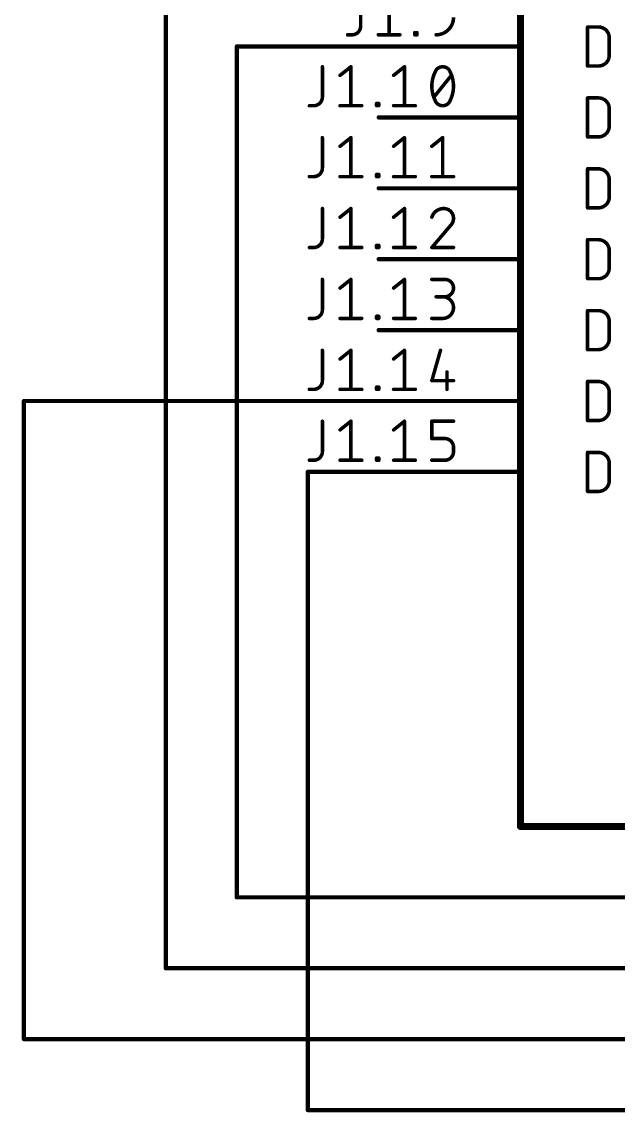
# Model space of a CAD drawing. Extents: x -10 to 250, y 0 to 179.
# Drawn here: x 93.9 to 115.26, y 63.42 to 102.48 of the extents above; entities that cross this region are included whole.
import ezdxf

# ---------------------------------------------------------------- set-up
doc = ezdxf.new("R2010")
doc.units = 0
for name, color, linetype in [('91', 94, 'CONTINUOUS'), ('94', 14, 'CONTINUOUS'), ('95', 250, 'CONTINUOUS')]:
    doc.layers.add(name, color=color, linetype=linetype)

msp = doc.modelspace()

# ---------------------------------------------------------------- linework, layer by layer
at = {"layer": '91', "const_width": 0.1524}
for points in [[(99.06, 104.14), (99.06, 68.58)], [(106.68, 101.6), (101.6, 101.6)], [(101.6, 101.6), (101.6, 71.12)], [(106.68, 88.9), (93.98, 88.9)], [(93.98, 88.9), (93.98, 66.04)], [(106.68, 86.36), (104.14, 86.36)], [(104.14, 86.36), (104.14, 63.5)], [(101.6, 71.12), (200.66, 71.12)], [(99.06, 68.58), (210.82, 68.58)], [(93.98, 66.04), (205.74, 66.04)], [(104.14, 63.5), (208.28, 63.5)]]:
    msp.add_lwpolyline(points, dxfattribs=at)
at = {"layer": '91', "const_width": 0.0762}
for points in [[(101.6, 101.6381, 1), (101.6, 101.5619)], [(101.6381, 101.6, 1), (101.5619, 101.6)], [(106.68, 101.5619, 1), (106.68, 101.6381)], [(93.98, 88.9381, 1), (93.98, 88.8619)], [(94.0181, 88.9, 1), (93.9419, 88.9)], [(106.68, 88.8619, 1), (106.68, 88.9381)], [(104.14, 86.3981, 1), (104.14, 86.3219)], [(104.1781, 86.36, 1), (104.1019, 86.36)], [(106.68, 86.3219, 1), (106.68, 86.3981)], [(101.6, 71.1581, 1), (101.6, 71.0819)], [(101.5619, 71.12, 1), (101.6381, 71.12)], [(99.06, 68.6181, 1), (99.06, 68.5419)], [(99.0219, 68.58, 1), (99.0981, 68.58)], [(93.98, 66.0781, 1), (93.98, 66.0019)], [(93.9419, 66.04, 1), (94.0181, 66.04)], [(104.14, 63.5381, 1), (104.14, 63.4619)], [(104.1019, 63.5, 1), (104.1781, 63.5)]]:
    msp.add_lwpolyline(points, format="xyb", dxfattribs=at)
at = {"layer": '94'}
for points, const_width in [([(111.76, 73.66), (111.76, 132.08)], 0.254), ([(106.68, 101.6), (111.76, 101.6)], 0.1524), ([(106.68, 99.06), (111.76, 99.06)], 0.1524), ([(106.68, 96.52), (111.76, 96.52)], 0.1524), ([(106.68, 93.98), (111.76, 93.98)], 0.1524), ([(106.68, 91.44), (111.76, 91.44)], 0.1524), ([(106.68, 88.9), (111.76, 88.9)], 0.1524), ([(106.68, 86.36), (111.76, 86.36)], 0.1524), ([(119.38, 73.66), (111.76, 73.66)], 0.254)]:
    msp.add_lwpolyline(points, dxfattribs=dict(at, const_width=const_width))
for points, const_width in [([(106.68, 101.6381, 1), (106.68, 101.5619)], 0.0762), ([(111.76, 101.5619, 1), (111.76, 101.6381)], 0.0762), ([(106.68, 99.0981, 1), (106.68, 99.0219)], 0.0762), ([(111.76, 99.0219, 1), (111.76, 99.0981)], 0.0762), ([(106.68, 96.5581, 1), (106.68, 96.4819)], 0.0762), ([(111.76, 96.4819, 1), (111.76, 96.5581)], 0.0762), ([(106.68, 94.0181, 1), (106.68, 93.9419)], 0.0762), ([(111.76, 93.9419, 1), (111.76, 94.0181)], 0.0762), ([(106.68, 91.4781, 1), (106.68, 91.4019)], 0.0762), ([(111.76, 91.4019, 1), (111.76, 91.4781)], 0.0762), ([(106.68, 88.9381, 1), (106.68, 88.8619)], 0.0762), ([(111.76, 88.8619, 1), (111.76, 88.9381)], 0.0762), ([(106.68, 86.3981, 1), (106.68, 86.3219)], 0.0762), ([(111.76, 86.3219, 1), (111.76, 86.3981)], 0.0762), ([(111.76, 73.7235, 1), (111.76, 73.5965)], 0.127), ([(111.6965, 73.66, 1), (111.8235, 73.66)], 0.127)]:
    msp.add_lwpolyline(points, format="xyb", dxfattribs=dict(at, const_width=const_width))
at = {"layer": '95', "const_width": 0.127}
for points in [[(106.0344, 103.4161), (106.0344, 102.3295)], [(107.0553, 103.4161), (107.0553, 102.0191)], [(114.1603, 100.9015), (114.1603, 102.2985)], [(114.1603, 102.2985), (114.5484, 102.2985)], [(105.724, 102.0191), (105.5688, 102.0191)], [(106.6672, 102.0191), (107.4433, 102.0191)], [(107.9746, 102.0191), (107.9746, 102.0967)], [(107.9746, 102.0967), (108.0523, 102.0967)], [(108.0523, 102.0191), (107.9746, 102.0191)], [(108.0523, 102.0967), (108.0523, 102.0191)], [(114.9364, 101.9104), (114.9364, 101.2896)], [(104.6656, 100.8761), (104.6656, 99.7895)], [(105.2983, 100.5657), (105.6864, 100.8761)], [(105.6864, 100.8761), (105.6864, 99.4791)], [(107.2147, 100.5657), (107.6028, 100.8761)], [(107.6028, 100.8761), (107.6028, 99.4791)], [(114.5484, 100.9015), (114.1603, 100.9015)], [(108.6612, 99.7895), (109.2821, 100.5657)], [(106.6058, 99.4791), (106.6058, 99.5567)], [(106.6058, 99.5567), (106.6834, 99.5567)], [(106.6834, 99.5567), (106.6834, 99.4791)], [(114.1603, 98.3615), (114.1603, 99.7585)], [(114.1603, 99.7585), (114.5484, 99.7585)], [(104.3551, 99.4791), (104.1999, 99.4791)], [(105.2983, 99.4791), (106.0745, 99.4791)], [(106.6834, 99.4791), (106.6058, 99.4791)], [(107.2147, 99.4791), (107.9908, 99.4791)], [(114.9364, 99.3704), (114.9364, 98.7496)], [(104.6656, 98.3361), (104.6656, 97.2495)], [(105.2983, 98.0257), (105.6864, 98.3361)], [(105.6864, 98.3361), (105.6864, 96.9391)], [(107.2147, 98.0257), (107.6028, 98.3361)], [(107.6028, 98.3361), (107.6028, 96.9391)], [(108.5836, 98.0257), (108.9716, 98.3361)], [(108.9716, 98.3361), (108.9716, 96.9391)], [(114.5484, 98.3615), (114.1603, 98.3615)], [(114.1603, 95.8215), (114.1603, 97.2185)], [(114.1603, 97.2185), (114.5484, 97.2185)], [(104.3551, 96.9391), (104.1999, 96.9391)], [(105.2983, 96.9391), (106.0745, 96.9391)], [(106.6058, 96.9391), (106.6058, 97.0167)], [(106.6058, 97.0167), (106.6834, 97.0167)], [(106.6834, 96.9391), (106.6058, 96.9391)], [(106.6834, 97.0167), (106.6834, 96.9391)], [(107.2147, 96.9391), (107.9908, 96.9391)], [(108.5836, 96.9391), (109.3597, 96.9391)], [(114.9364, 96.8304), (114.9364, 96.2096)], [(104.6656, 95.7961), (104.6656, 94.7095)], [(105.2983, 95.4857), (105.6864, 95.7961)], [(105.6864, 95.7961), (105.6864, 94.3991)], [(107.2147, 95.4857), (107.6028, 95.7961)], [(107.6028, 95.7961), (107.6028, 94.3991)], [(114.5484, 95.8215), (114.1603, 95.8215)], [(109.2433, 95.1752), (108.5836, 94.3991)], [(106.6058, 94.3991), (106.6058, 94.4767)], [(106.6058, 94.4767), (106.6834, 94.4767)], [(106.6834, 94.4767), (106.6834, 94.3991)], [(114.1603, 93.2815), (114.1603, 94.6785)], [(114.1603, 94.6785), (114.5484, 94.6785)], [(104.3551, 94.3991), (104.1999, 94.3991)], [(105.2983, 94.3991), (106.0745, 94.3991)], [(106.6834, 94.3991), (106.6058, 94.3991)], [(107.2147, 94.3991), (107.9908, 94.3991)], [(108.5836, 94.3991), (109.3597, 94.3991)], [(114.9364, 94.2904), (114.9364, 93.6696)], [(104.6656, 93.2561), (104.6656, 92.1695)], [(105.2983, 92.9457), (105.6864, 93.2561)], [(105.6864, 93.2561), (105.6864, 91.8591)], [(107.2147, 92.9457), (107.6028, 93.2561)], [(107.6028, 93.2561), (107.6028, 91.8591)], [(108.5836, 93.2561), (109.0493, 93.2561)], [(114.5484, 93.2815), (114.1603, 93.2815)], [(109.0493, 92.6352), (108.7388, 92.6352)], [(114.1603, 90.7415), (114.1603, 92.1385)], [(114.1603, 92.1385), (114.5484, 92.1385)], [(104.3551, 91.8591), (104.1999, 91.8591)], [(105.2983, 91.8591), (106.0745, 91.8591)], [(106.6058, 91.8591), (106.6058, 91.9367)], [(106.6058, 91.9367), (106.6834, 91.9367)], [(106.6834, 91.8591), (106.6058, 91.8591)], [(106.6834, 91.9367), (106.6834, 91.8591)], [(107.2147, 91.8591), (107.9908, 91.8591)], [(108.5836, 91.8591), (108.9716, 91.8591)], [(114.9364, 91.7504), (114.9364, 91.1296)], [(104.6656, 90.7161), (104.6656, 89.6295)], [(105.2983, 90.4057), (105.6864, 90.7161)], [(105.6864, 90.7161), (105.6864, 89.3191)], [(107.2147, 90.4057), (107.6028, 90.7161)], [(107.6028, 90.7161), (107.6028, 89.3191)], [(108.894, 90.7161), (108.5836, 89.6295)], [(114.5484, 90.7415), (114.1603, 90.7415)], [(109.1269, 89.94), (109.1269, 89.3191)], [(106.6058, 89.3191), (106.6058, 89.3967)], [(106.6058, 89.3967), (106.6834, 89.3967)], [(106.6834, 89.3967), (106.6834, 89.3191)], [(108.5836, 89.6295), (109.3597, 89.6295)], [(114.1603, 88.2015), (114.1603, 89.5985)], [(114.1603, 89.5985), (114.5484, 89.5985)], [(104.3551, 89.3191), (104.1999, 89.3191)], [(105.2983, 89.3191), (106.0745, 89.3191)], [(106.6834, 89.3191), (106.6058, 89.3191)], [(107.2147, 89.3191), (107.9908, 89.3191)], [(114.9364, 89.2104), (114.9364, 88.5896)], [(104.6656, 88.1761), (104.6656, 87.0895)], [(105.2983, 87.8657), (105.6864, 88.1761)], [(105.6864, 88.1761), (105.6864, 86.7791)], [(107.2147, 87.8657), (107.6028, 88.1761)], [(107.6028, 88.1761), (107.6028, 86.7791)], [(108.5836, 87.5552), (108.5836, 88.1761)], [(108.5836, 88.1761), (109.3597, 88.1761)], [(114.5484, 88.2015), (114.1603, 88.2015)], [(109.0493, 87.5552), (108.5836, 87.5552)], [(109.3597, 87.0895), (109.3597, 87.2448)], [(114.1603, 85.6615), (114.1603, 87.0585)], [(114.1603, 87.0585), (114.5484, 87.0585)], [(104.3551, 86.7791), (104.1999, 86.7791)], [(105.2983, 86.7791), (106.0745, 86.7791)], [(106.6058, 86.7791), (106.6058, 86.8567)], [(106.6058, 86.8567), (106.6834, 86.8567)], [(106.6834, 86.7791), (106.6058, 86.7791)], [(106.6834, 86.8567), (106.6834, 86.7791)], [(107.2147, 86.7791), (107.9908, 86.7791)], [(108.5836, 86.7791), (109.0493, 86.7791)], [(114.9364, 86.6704), (114.9364, 86.0496)], [(114.5484, 85.6615), (114.1603, 85.6615)]]:
    msp.add_lwpolyline(points, dxfattribs=at)
at = {"layer": '95'}
for points, const_width in [([(105.724, 102.0191, 0.4142), (106.0344, 102.3295)], 0.127), ([(106.0662, 102.3295, 1), (106.0027, 102.3295)], 0.0635), ([(106.0027, 102.3295, 1), (106.0662, 102.3295)], 0.0635), ([(108.7388, 102.0191, 0.4142), (109.3597, 102.64)], 0.127), ([(114.1603, 102.3303, 1), (114.1603, 102.2668)], 0.0635), ([(114.1921, 102.2985, 1), (114.1286, 102.2985)], 0.0635), ([(114.9364, 101.9104, 0.4142), (114.5484, 102.2985)], 0.127), ([(114.5484, 102.3303, 1), (114.5484, 102.2668)], 0.0635), ([(114.5484, 102.2668, 1), (114.5484, 102.3303)], 0.0635), ([(105.5688, 102.0509, 1), (105.5688, 101.9874)], 0.0635), ([(105.724, 102.0509, 1), (105.724, 101.9874)], 0.0635), ([(105.724, 101.9874, 1), (105.724, 102.0509)], 0.0635), ([(106.6672, 102.0509, 1), (106.6672, 101.9874)], 0.0635), ([(107.0235, 102.0191, 1), (107.087, 102.0191)], 0.0635), ([(107.4433, 101.9874, 1), (107.4433, 102.0509)], 0.0635), ([(107.9746, 102.1285, 1), (107.9746, 102.065)], 0.0635), ([(108.0064, 102.0967, 1), (107.9429, 102.0967)], 0.0635), ([(107.9746, 102.0509, 1), (107.9746, 101.9874)], 0.0635), ([(107.9429, 102.0191, 1), (108.0064, 102.0191)], 0.0635), ([(108.084, 102.0967, 1), (108.0205, 102.0967)], 0.0635), ([(108.0205, 102.0191, 1), (108.084, 102.0191)], 0.0635), ([(108.0523, 102.065, 1), (108.0523, 102.1285)], 0.0635), ([(108.0523, 101.9874, 1), (108.0523, 102.0509)], 0.0635), ([(108.7388, 102.0509, 1), (108.7388, 101.9874)], 0.0635), ([(114.9682, 101.9104, 1), (114.9047, 101.9104)], 0.0635), ([(114.9047, 101.9104, 1), (114.9682, 101.9104)], 0.0635), ([(114.5484, 100.9015, 0.4142), (114.9364, 101.2896)], 0.127), ([(114.9682, 101.2896, 1), (114.9047, 101.2896)], 0.0635), ([(114.9047, 101.2896, 1), (114.9682, 101.2896)], 0.0635), ([(104.6973, 100.8761, 1), (104.6338, 100.8761)], 0.0635), ([(105.7181, 100.8761, 1), (105.6546, 100.8761)], 0.0635), ([(105.7062, 100.8513, 1), (105.6666, 100.9009)], 0.0635), ([(107.6345, 100.8761, 1), (107.571, 100.8761)], 0.0635), ([(107.6226, 100.8513, 1), (107.583, 100.9009)], 0.0635), ([(108.9716, 100.8761, 0.3205), (108.7, 100.6821)], 0.127), ([(109.2433, 100.6821, 0.3205), (108.9716, 100.8761)], 0.127), ([(108.9716, 100.9078, 1), (108.9716, 100.8444)], 0.0635), ([(108.9716, 100.8444, 1), (108.9716, 100.9078)], 0.0635), ([(114.1603, 100.9333, 1), (114.1603, 100.8697)], 0.0635), ([(114.1286, 100.9015, 1), (114.1921, 100.9015)], 0.0635), ([(114.5484, 100.9332, 1), (114.5484, 100.8698)], 0.0635), ([(114.5484, 100.8697, 1), (114.5484, 100.9333)], 0.0635), ([(105.2785, 100.5904, 1), (105.3182, 100.5409)], 0.0635), ([(107.1949, 100.5904, 1), (107.2346, 100.5409)], 0.0635), ([(108.7, 100.6821, 0.1139), (108.5836, 100.1776)], 0.127), ([(108.67, 100.6924, 1), (108.73, 100.6718)], 0.0635), ([(108.7285, 100.6682, 1), (108.6715, 100.696)], 0.0635), ([(109.2718, 100.696, 1), (109.2147, 100.6682)], 0.0635), ([(109.3597, 100.1776, 0.1139), (109.2433, 100.6821)], 0.127), ([(109.2133, 100.6718, 1), (109.2733, 100.6924)], 0.0635), ([(109.3069, 100.5458, 1), (109.2573, 100.5855)], 0.0635), ([(108.6153, 100.1776, 1), (108.5518, 100.1776)], 0.0635), ([(108.5518, 100.1776, 1), (108.6153, 100.1776)], 0.0635), ([(108.5836, 100.1776, 0.1139), (108.7, 99.6731)], 0.127), ([(109.2433, 99.6731, 0.1139), (109.3597, 100.1776)], 0.127), ([(109.3915, 100.1776, 1), (109.328, 100.1776)], 0.0635), ([(109.328, 100.1776, 1), (109.3914, 100.1776)], 0.0635), ([(104.3551, 99.4791, 0.4142), (104.6656, 99.7895)], 0.127), ([(104.6973, 99.7895, 1), (104.6338, 99.7895)], 0.0635), ([(104.6338, 99.7895, 1), (104.6973, 99.7895)], 0.0635), ([(106.6375, 99.5567, 1), (106.574, 99.5567)], 0.0635), ([(106.6058, 99.5885, 1), (106.6058, 99.525)], 0.0635), ([(106.7152, 99.5567, 1), (106.6517, 99.5567)], 0.0635), ([(106.6834, 99.525, 1), (106.6834, 99.5885)], 0.0635), ([(108.6364, 99.8094, 1), (108.686, 99.7697)], 0.0635), ([(108.7, 99.6731, 0.3205), (108.9716, 99.4791)], 0.127), ([(108.73, 99.6834, 1), (108.67, 99.6628)], 0.0635), ([(108.6715, 99.6592, 1), (108.7285, 99.687)], 0.0635), ([(108.9716, 99.4791, 0.3205), (109.2433, 99.6731)], 0.127), ([(109.2147, 99.687, 1), (109.2718, 99.6592)], 0.0635), ([(109.2733, 99.6628, 1), (109.2133, 99.6834)], 0.0635), ([(114.1603, 99.7903, 1), (114.1603, 99.7267)], 0.0635), ([(114.1921, 99.7585, 1), (114.1286, 99.7585)], 0.0635), ([(114.5484, 99.7903, 1), (114.5484, 99.7267)], 0.0635), ([(114.9364, 99.3704, 0.4142), (114.5484, 99.7585)], 0.127), ([(114.5484, 99.7267, 1), (114.5484, 99.7903)], 0.0635), ([(104.1999, 99.5109, 1), (104.1999, 99.4474)], 0.0635), ([(104.3551, 99.5109, 1), (104.3551, 99.4474)], 0.0635), ([(104.3551, 99.4474, 1), (104.3551, 99.5109)], 0.0635), ([(105.2983, 99.5109, 1), (105.2983, 99.4474)], 0.0635), ([(105.6546, 99.4791, 1), (105.7181, 99.4791)], 0.0635), ([(106.0745, 99.4474, 1), (106.0745, 99.5109)], 0.0635), ([(106.574, 99.4791, 1), (106.6375, 99.4791)], 0.0635), ([(106.6058, 99.5109, 1), (106.6058, 99.4474)], 0.0635), ([(106.6517, 99.4791, 1), (106.7152, 99.4791)], 0.0635), ([(106.6834, 99.4474, 1), (106.6834, 99.5109)], 0.0635), ([(107.2147, 99.5109, 1), (107.2147, 99.4474)], 0.0635), ([(107.571, 99.4791, 1), (107.6345, 99.4791)], 0.0635), ([(107.9908, 99.4474, 1), (107.9908, 99.5109)], 0.0635), ([(108.9716, 99.5108, 1), (108.9716, 99.4474)], 0.0635), ([(108.9716, 99.4474, 1), (108.9716, 99.5108)], 0.0635), ([(114.9682, 99.3704, 1), (114.9047, 99.3704)], 0.0635), ([(114.9047, 99.3704, 1), (114.9682, 99.3704)], 0.0635), ([(114.5484, 98.3615, 0.4142), (114.9364, 98.7496)], 0.127), ([(114.9682, 98.7496, 1), (114.9047, 98.7496)], 0.0635), ([(114.9047, 98.7496, 1), (114.9682, 98.7496)], 0.0635), ([(104.6973, 98.3361, 1), (104.6338, 98.3361)], 0.0635), ([(105.2785, 98.0504, 1), (105.3182, 98.0009)], 0.0635), ([(105.7181, 98.3361, 1), (105.6546, 98.3361)], 0.0635), ([(105.7062, 98.3113, 1), (105.6666, 98.3609)], 0.0635), ([(107.1949, 98.0504, 1), (107.2346, 98.0009)], 0.0635), ([(107.6345, 98.3361, 1), (107.571, 98.3361)], 0.0635), ([(107.6226, 98.3113, 1), (107.583, 98.3609)], 0.0635), ([(108.5638, 98.0504, 1), (108.6034, 98.0009)], 0.0635), ([(109.0034, 98.3361, 1), (108.9399, 98.3361)], 0.0635), ([(108.9915, 98.3113, 1), (108.9518, 98.3609)], 0.0635), ([(114.1603, 98.3933, 1), (114.1603, 98.3298)], 0.0635), ([(114.1286, 98.3615, 1), (114.1921, 98.3615)], 0.0635), ([(114.5484, 98.3932, 1), (114.5484, 98.3298)], 0.0635), ([(114.5484, 98.3298, 1), (114.5484, 98.3933)], 0.0635), ([(104.3551, 96.9391, 0.4142), (104.6656, 97.2495)], 0.127), ([(104.6973, 97.2495, 1), (104.6338, 97.2495)], 0.0635), ([(104.6338, 97.2495, 1), (104.6973, 97.2495)], 0.0635), ([(114.1603, 97.2503, 1), (114.1603, 97.1868)], 0.0635), ([(114.1921, 97.2185, 1), (114.1286, 97.2185)], 0.0635), ([(114.9364, 96.8304, 0.4142), (114.5484, 97.2185)], 0.127), ([(114.5484, 97.2503, 1), (114.5484, 97.1868)], 0.0635), ([(114.5484, 97.1868, 1), (114.5484, 97.2503)], 0.0635), ([(104.1999, 96.9709, 1), (104.1999, 96.9074)], 0.0635), ([(104.3551, 96.9709, 1), (104.3551, 96.9074)], 0.0635), ([(104.3551, 96.9074, 1), (104.3551, 96.9709)], 0.0635), ([(105.2983, 96.9709, 1), (105.2983, 96.9074)], 0.0635), ([(105.6546, 96.9391, 1), (105.7181, 96.9391)], 0.0635), ([(106.0745, 96.9074, 1), (106.0745, 96.9709)], 0.0635), ([(106.6375, 97.0167, 1), (106.574, 97.0167)], 0.0635), ([(106.574, 96.9391, 1), (106.6375, 96.9391)], 0.0635), ([(106.6058, 97.0485, 1), (106.6058, 96.985)], 0.0635), ([(106.6058, 96.9709, 1), (106.6058, 96.9074)], 0.0635), ([(106.7152, 97.0167, 1), (106.6517, 97.0167)], 0.0635), ([(106.6517, 96.9391, 1), (106.7152, 96.9391)], 0.0635), ([(106.6834, 96.985, 1), (106.6834, 97.0485)], 0.0635), ([(106.6834, 96.9074, 1), (106.6834, 96.9709)], 0.0635), ([(107.2147, 96.9709, 1), (107.2147, 96.9074)], 0.0635), ([(107.571, 96.9391, 1), (107.6345, 96.9391)], 0.0635), ([(107.9908, 96.9074, 1), (107.9908, 96.9709)], 0.0635), ([(108.5836, 96.9709, 1), (108.5836, 96.9074)], 0.0635), ([(108.9399, 96.9391, 1), (109.0034, 96.9391)], 0.0635), ([(109.3597, 96.9074, 1), (109.3597, 96.9709)], 0.0635), ([(114.9682, 96.8304, 1), (114.9047, 96.8304)], 0.0635), ([(114.9047, 96.8304, 1), (114.9682, 96.8304)], 0.0635), ([(114.5484, 95.8215, 0.4142), (114.9364, 96.2096)], 0.127), ([(114.9682, 96.2096, 1), (114.9047, 96.2096)], 0.0635), ([(114.9047, 96.2096, 1), (114.9682, 96.2096)], 0.0635), ([(104.6973, 95.7961, 1), (104.6338, 95.7961)], 0.0635), ([(105.7181, 95.7961, 1), (105.6546, 95.7961)], 0.0635), ([(105.7062, 95.7713, 1), (105.6666, 95.8209)], 0.0635), ([(107.6345, 95.7961, 1), (107.571, 95.7961)], 0.0635), ([(107.6226, 95.7713, 1), (107.583, 95.8209)], 0.0635), ([(109.0105, 95.7961, 0.3252), (108.5836, 95.4857)], 0.127), ([(109.0105, 95.8279, 1), (109.0105, 95.7644)], 0.0635), ([(109.3597, 95.4468, 0.4142), (109.0105, 95.7961)], 0.127), ([(109.0105, 95.7644, 1), (109.0104, 95.8278)], 0.0635), ([(114.1603, 95.8533, 1), (114.1603, 95.7897)], 0.0635), ([(114.1286, 95.8215, 1), (114.1921, 95.8215)], 0.0635), ([(114.5484, 95.8532, 1), (114.5484, 95.7898)], 0.0635), ([(114.5484, 95.7897, 1), (114.5484, 95.8533)], 0.0635), ([(105.2785, 95.5104, 1), (105.3182, 95.4609)], 0.0635), ([(107.1949, 95.5104, 1), (107.2346, 95.4609)], 0.0635), ([(108.5534, 95.4954, 1), (108.6138, 95.4759)], 0.0635), ([(109.2433, 95.1752, 0.2053), (109.3597, 95.4468)], 0.127), ([(109.3914, 95.4468, 1), (109.328, 95.4469)], 0.0635), ([(109.328, 95.4468, 1), (109.3915, 95.4468)], 0.0635), ([(109.2214, 95.1982, 1), (109.2652, 95.1522)], 0.0635), ([(109.2675, 95.1546, 1), (109.2191, 95.1958)], 0.0635), ([(104.3551, 94.3991, 0.4142), (104.6656, 94.7095)], 0.127), ([(104.6973, 94.7095, 1), (104.6338, 94.7095)], 0.0635), ([(104.6338, 94.7095, 1), (104.6973, 94.7095)], 0.0635), ([(106.6375, 94.4767, 1), (106.574, 94.4767)], 0.0635), ([(106.6058, 94.5085, 1), (106.6058, 94.445)], 0.0635), ([(106.7152, 94.4767, 1), (106.6517, 94.4767)], 0.0635), ([(106.6834, 94.445, 1), (106.6834, 94.5085)], 0.0635), ([(114.1603, 94.7103, 1), (114.1603, 94.6467)], 0.0635), ([(114.1921, 94.6785, 1), (114.1286, 94.6785)], 0.0635), ([(114.5484, 94.7103, 1), (114.5484, 94.6467)], 0.0635), ([(114.9364, 94.2904, 0.4142), (114.5484, 94.6785)], 0.127), ([(114.5484, 94.6467, 1), (114.5484, 94.7103)], 0.0635), ([(104.1999, 94.4309, 1), (104.1999, 94.3674)], 0.0635), ([(104.3551, 94.4309, 1), (104.3551, 94.3674)], 0.0635), ([(104.3551, 94.3674, 1), (104.3551, 94.4309)], 0.0635), ([(105.2983, 94.4309, 1), (105.2983, 94.3674)], 0.0635), ([(105.6546, 94.3991, 1), (105.7181, 94.3991)], 0.0635), ([(106.0745, 94.3674, 1), (106.0745, 94.4309)], 0.0635), ([(106.574, 94.3991, 1), (106.6375, 94.3991)], 0.0635), ([(106.6058, 94.4309, 1), (106.6058, 94.3674)], 0.0635), ([(106.6517, 94.3991, 1), (106.7152, 94.3991)], 0.0635), ([(106.6834, 94.3674, 1), (106.6834, 94.4309)], 0.0635), ([(107.2147, 94.4309, 1), (107.2147, 94.3674)], 0.0635), ([(107.571, 94.3991, 1), (107.6345, 94.3991)], 0.0635), ([(107.9908, 94.3674, 1), (107.9908, 94.4309)], 0.0635), ([(108.5836, 94.4309, 1), (108.5836, 94.3674)], 0.0635), ([(108.5594, 94.4197, 1), (108.6078, 94.3785)], 0.0635), ([(109.3597, 94.3674, 1), (109.3597, 94.4309)], 0.0635), ([(114.9682, 94.2904, 1), (114.9047, 94.2904)], 0.0635), ([(114.9047, 94.2904, 1), (114.9682, 94.2904)], 0.0635), ([(114.5484, 93.2815, 0.4142), (114.9364, 93.6696)], 0.127), ([(114.9682, 93.6696, 1), (114.9047, 93.6696)], 0.0635), ([(114.9047, 93.6696, 1), (114.9682, 93.6696)], 0.0635), ([(104.6973, 93.2561, 1), (104.6338, 93.2561)], 0.0635), ([(105.2785, 92.9704, 1), (105.3182, 92.9209)], 0.0635), ([(105.7181, 93.2561, 1), (105.6546, 93.2561)], 0.0635), ([(105.7062, 93.2313, 1), (105.6666, 93.2809)], 0.0635), ([(107.1949, 92.9704, 1), (107.2346, 92.9209)], 0.0635), ([(107.6345, 93.2561, 1), (107.571, 93.2561)], 0.0635), ([(107.6226, 93.2313, 1), (107.583, 93.2809)], 0.0635), ([(108.5836, 93.2879, 1), (108.5836, 93.2244)], 0.0635), ([(109.0493, 92.6352, 1), (109.0493, 93.2561)], 0.127), ([(109.0493, 93.2879, 1), (109.0493, 93.2244)], 0.0635), ([(109.0493, 93.2244, 1), (109.0493, 93.2879)], 0.0635), ([(114.1603, 93.3133, 1), (114.1603, 93.2498)], 0.0635), ([(114.1286, 93.2815, 1), (114.1921, 93.2815)], 0.0635), ([(114.5484, 93.3132, 1), (114.5484, 93.2498)], 0.0635), ([(114.5484, 93.2498, 1), (114.5484, 93.3133)], 0.0635), ([(108.7388, 92.667, 1), (108.7388, 92.6035)], 0.0635), ([(108.9716, 92.667, 1), (108.9716, 92.6035)], 0.0635), ([(108.9716, 91.8591, 1), (108.9716, 92.6352)], 0.127), ([(109.0493, 92.667, 1), (109.0493, 92.6035)], 0.0635), ([(109.0493, 92.6035, 1), (109.0493, 92.667)], 0.0635), ([(104.3551, 91.8591, 0.4142), (104.6656, 92.1695)], 0.127), ([(104.6973, 92.1695, 1), (104.6338, 92.1695)], 0.0635), ([(104.6338, 92.1695, 1), (104.6973, 92.1695)], 0.0635), ([(114.1603, 92.1703, 1), (114.1603, 92.1068)], 0.0635), ([(114.1921, 92.1385, 1), (114.1286, 92.1385)], 0.0635), ([(114.9364, 91.7504, 0.4142), (114.5484, 92.1385)], 0.127), ([(114.5484, 92.1703, 1), (114.5484, 92.1068)], 0.0635), ([(114.5484, 92.1068, 1), (114.5484, 92.1703)], 0.0635), ([(104.1999, 91.8909, 1), (104.1999, 91.8273)], 0.0635), ([(104.3551, 91.8909, 1), (104.3551, 91.8273)], 0.0635), ([(104.3551, 91.8273, 1), (104.3551, 91.8909)], 0.0635), ([(105.2983, 91.8909, 1), (105.2983, 91.8273)], 0.0635), ([(105.6546, 91.8591, 1), (105.7181, 91.8591)], 0.0635), ([(106.0745, 91.8273, 1), (106.0745, 91.8909)], 0.0635), ([(106.6375, 91.9367, 1), (106.574, 91.9367)], 0.0635), ([(106.6058, 91.8909, 1), (106.6058, 91.8273)], 0.0635), ([(106.574, 91.8591, 1), (106.6375, 91.8591)], 0.0635), ([(106.6058, 91.9685, 1), (106.6058, 91.905)], 0.0635), ([(106.7152, 91.9367, 1), (106.6517, 91.9367)], 0.0635), ([(106.6517, 91.8591, 1), (106.7152, 91.8591)], 0.0635), ([(106.6834, 91.905, 1), (106.6834, 91.9685)], 0.0635), ([(106.6834, 91.8273, 1), (106.6834, 91.8909)], 0.0635), ([(107.2147, 91.8909, 1), (107.2147, 91.8273)], 0.0635), ([(107.571, 91.8591, 1), (107.6345, 91.8591)], 0.0635), ([(107.9908, 91.8273, 1), (107.9908, 91.8909)], 0.0635), ([(108.5836, 91.8909, 1), (108.5836, 91.8273)], 0.0635), ([(108.9716, 91.8909, 1), (108.9716, 91.8273)], 0.0635), ([(108.9716, 91.8273, 1), (108.9716, 91.8909)], 0.0635), ([(114.9682, 91.7504, 1), (114.9047, 91.7504)], 0.0635), ([(114.9047, 91.7504, 1), (114.9682, 91.7504)], 0.0635), ([(114.5484, 90.7415, 0.4142), (114.9364, 91.1296)], 0.127), ([(114.9682, 91.1296, 1), (114.9047, 91.1296)], 0.0635), ([(114.9047, 91.1296, 1), (114.9682, 91.1296)], 0.0635), ([(104.6973, 90.7161, 1), (104.6338, 90.7161)], 0.0635), ([(105.7181, 90.7161, 1), (105.6546, 90.7161)], 0.0635), ([(105.7062, 90.6913, 1), (105.6666, 90.7409)], 0.0635), ([(107.6345, 90.7161, 1), (107.571, 90.7161)], 0.0635), ([(107.6226, 90.6913, 1), (107.583, 90.7409)], 0.0635), ([(108.9246, 90.7074, 1), (108.8635, 90.7248)], 0.0635), ([(114.1603, 90.7733, 1), (114.1603, 90.7097)], 0.0635), ([(114.1286, 90.7415, 1), (114.1921, 90.7415)], 0.0635), ([(114.5484, 90.7732, 1), (114.5484, 90.7098)], 0.0635), ([(114.5484, 90.7097, 1), (114.5484, 90.7733)], 0.0635), ([(105.2785, 90.4304, 1), (105.3182, 90.3809)], 0.0635), ([(107.1949, 90.4304, 1), (107.2346, 90.3809)], 0.0635), ([(109.1586, 89.94, 1), (109.0951, 89.94)], 0.0635), ([(104.3551, 89.3191, 0.4142), (104.6656, 89.6295)], 0.127), ([(104.6973, 89.6295, 1), (104.6338, 89.6295)], 0.0635), ([(104.6338, 89.6295, 1), (104.6973, 89.6295)], 0.0635), ([(106.6375, 89.3967, 1), (106.574, 89.3967)], 0.0635), ([(106.6058, 89.4285, 1), (106.6058, 89.365)], 0.0635), ([(106.7152, 89.3967, 1), (106.6517, 89.3967)], 0.0635), ([(106.6834, 89.365, 1), (106.6834, 89.4285)], 0.0635), ([(108.5836, 89.6613, 1), (108.5836, 89.5978)], 0.0635), ([(108.5531, 89.6383, 1), (108.6141, 89.6208)], 0.0635), ([(109.3597, 89.5978, 1), (109.3597, 89.6613)], 0.0635), ([(114.1603, 89.6303, 1), (114.1603, 89.5667)], 0.0635), ([(114.1921, 89.5985, 1), (114.1286, 89.5985)], 0.0635), ([(114.5484, 89.6303, 1), (114.5484, 89.5667)], 0.0635), ([(114.9364, 89.2104, 0.4142), (114.5484, 89.5985)], 0.127), ([(114.5484, 89.5667, 1), (114.5484, 89.6303)], 0.0635), ([(104.1999, 89.3509, 1), (104.1999, 89.2874)], 0.0635), ([(104.3551, 89.3509, 1), (104.3551, 89.2874)], 0.0635), ([(104.3551, 89.2874, 1), (104.3551, 89.3509)], 0.0635), ([(105.2983, 89.3509, 1), (105.2983, 89.2874)], 0.0635), ([(105.6546, 89.3191, 1), (105.7181, 89.3191)], 0.0635), ([(106.0745, 89.2874, 1), (106.0745, 89.3509)], 0.0635), ([(106.574, 89.3191, 1), (106.6375, 89.3191)], 0.0635), ([(106.6058, 89.3509, 1), (106.6058, 89.2874)], 0.0635), ([(106.6517, 89.3191, 1), (106.7152, 89.3191)], 0.0635), ([(106.6834, 89.2874, 1), (106.6834, 89.3509)], 0.0635), ([(107.2147, 89.3509, 1), (107.2147, 89.2874)], 0.0635), ([(107.571, 89.3191, 1), (107.6345, 89.3191)], 0.0635), ([(107.9908, 89.2874, 1), (107.9908, 89.3509)], 0.0635), ([(109.0951, 89.3191, 1), (109.1586, 89.3191)], 0.0635), ([(114.9682, 89.2104, 1), (114.9047, 89.2104)], 0.0635), ([(114.9047, 89.2104, 1), (114.9682, 89.2104)], 0.0635), ([(114.5484, 88.2015, 0.4142), (114.9364, 88.5896)], 0.127), ([(114.9682, 88.5896, 1), (114.9047, 88.5896)], 0.0635), ([(114.9047, 88.5896, 1), (114.9682, 88.5896)], 0.0635), ([(104.6973, 88.1761, 1), (104.6338, 88.1761)], 0.0635), ([(105.2785, 87.8904, 1), (105.3182, 87.8409)], 0.0635), ([(105.7181, 88.1761, 1), (105.6546, 88.1761)], 0.0635), ([(105.7062, 88.1513, 1), (105.6666, 88.2009)], 0.0635), ([(107.1949, 87.8904, 1), (107.2346, 87.8409)], 0.0635), ([(107.6345, 88.1761, 1), (107.571, 88.1761)], 0.0635), ([(107.6226, 88.1513, 1), (107.583, 88.2009)], 0.0635), ([(108.6153, 88.1761, 1), (108.5518, 88.1761)], 0.0635), ([(108.5836, 88.2079, 1), (108.5836, 88.1444)], 0.0635), ([(109.3597, 88.1444, 1), (109.3597, 88.2079)], 0.0635), ([(114.1603, 88.2333, 1), (114.1603, 88.1698)], 0.0635), ([(114.1286, 88.2015, 1), (114.1921, 88.2015)], 0.0635), ([(114.5484, 88.2332, 1), (114.5484, 88.1698)], 0.0635), ([(114.5484, 88.1698, 1), (114.5484, 88.2333)], 0.0635), ([(108.5518, 87.5552, 1), (108.6153, 87.5552)], 0.0635), ([(108.5836, 87.587, 1), (108.5836, 87.5235)], 0.0635), ([(109.0493, 87.587, 1), (109.0493, 87.5235)], 0.0635), ([(109.3597, 87.2448, 0.4142), (109.0493, 87.5552)], 0.127), ([(109.0493, 87.5235, 1), (109.0493, 87.587)], 0.0635), ([(104.3551, 86.7791, 0.4142), (104.6656, 87.0895)], 0.127), ([(104.6973, 87.0895, 1), (104.6338, 87.0895)], 0.0635), ([(104.6338, 87.0895, 1), (104.6973, 87.0895)], 0.0635), ([(109.0493, 86.7791, 0.4142), (109.3597, 87.0895)], 0.127), ([(109.3915, 87.2448, 1), (109.328, 87.2448)], 0.0635), ([(109.328, 87.2448, 1), (109.3915, 87.2448)], 0.0635), ([(109.3915, 87.0895, 1), (109.328, 87.0895)], 0.0635), ([(109.328, 87.0895, 1), (109.3915, 87.0895)], 0.0635), ([(114.1603, 87.0903, 1), (114.1603, 87.0268)], 0.0635), ([(114.1921, 87.0585, 1), (114.1286, 87.0585)], 0.0635), ([(114.5484, 87.0903, 1), (114.5484, 87.0268)], 0.0635), ([(114.9364, 86.6704, 0.4142), (114.5484, 87.0585)], 0.127), ([(114.5484, 87.0268, 1), (114.5484, 87.0903)], 0.0635), ([(104.1999, 86.8109, 1), (104.1999, 86.7473)], 0.0635), ([(104.3551, 86.8109, 1), (104.3551, 86.7473)], 0.0635), ([(104.3551, 86.7473, 1), (104.3551, 86.8109)], 0.0635), ([(105.2983, 86.8109, 1), (105.2983, 86.7473)], 0.0635), ([(105.6546, 86.7791, 1), (105.7181, 86.7791)], 0.0635), ([(106.0745, 86.7473, 1), (106.0745, 86.8109)], 0.0635), ([(106.6375, 86.8567, 1), (106.574, 86.8567)], 0.0635), ([(106.6058, 86.8109, 1), (106.6058, 86.7473)], 0.0635), ([(106.574, 86.7791, 1), (106.6375, 86.7791)], 0.0635), ([(106.6058, 86.8885, 1), (106.6058, 86.825)], 0.0635), ([(106.7152, 86.8567, 1), (106.6517, 86.8567)], 0.0635), ([(106.6517, 86.7791, 1), (106.7152, 86.7791)], 0.0635), ([(106.6834, 86.825, 1), (106.6834, 86.8885)], 0.0635), ([(106.6834, 86.7473, 1), (106.6834, 86.8109)], 0.0635), ([(107.2147, 86.8109, 1), (107.2147, 86.7473)], 0.0635), ([(107.571, 86.7791, 1), (107.6345, 86.7791)], 0.0635), ([(107.9908, 86.7473, 1), (107.9908, 86.8109)], 0.0635), ([(108.5836, 86.8109, 1), (108.5836, 86.7473)], 0.0635), ([(109.0493, 86.8109, 1), (109.0493, 86.7473)], 0.0635), ([(109.0493, 86.7473, 1), (109.0493, 86.8109)], 0.0635), ([(114.9682, 86.6704, 1), (114.9047, 86.6704)], 0.0635), ([(114.9047, 86.6704, 1), (114.9682, 86.6704)], 0.0635), ([(114.5484, 85.6615, 0.4142), (114.9364, 86.0496)], 0.127), ([(114.9682, 86.0496, 1), (114.9047, 86.0496)], 0.0635), ([(114.9047, 86.0496, 1), (114.9682, 86.0496)], 0.0635), ([(114.1603, 85.6933, 1), (114.1603, 85.6298)], 0.0635), ([(114.1286, 85.6615, 1), (114.1921, 85.6615)], 0.0635), ([(114.5484, 85.6932, 1), (114.5484, 85.6298)], 0.0635), ([(114.5484, 85.6298, 1), (114.5484, 85.6933)], 0.0635)]:
    msp.add_lwpolyline(points, format="xyb", dxfattribs=dict(at, const_width=const_width))

doc.saveas('drawing.dxf')
